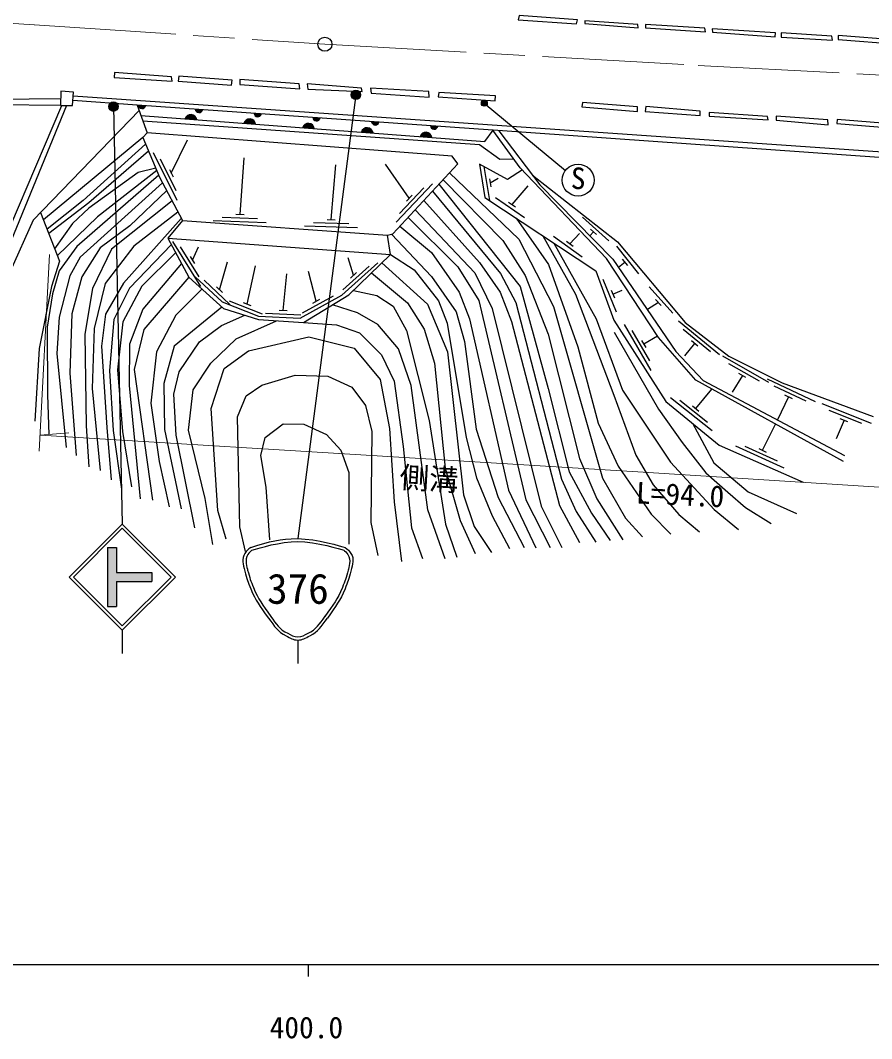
# Model space of a CAD drawing. Units: millimetres at full size, sheet at 1:1000; details may follow other scales. Extents: x 40000 to 680000, y 20000 to 380000.
# Drawn here: x 443569 to 515812, y 198715 to 285148 of the extents above; entities that cross this region are included whole.
import ezdxf
from ezdxf.enums import TextEntityAlignment as Align

# ---------------------------------------------------------------- set-up
doc = ezdxf.new("R2010")
doc.units = ezdxf.units.MM
doc.header["$LTSCALE"] = 1000
doc.linetypes.add('CHAIN', pattern=[18.5, 12, -1.5, 3.5, -1.5])
for name, color, linetype, lineweight in [('M-BGD', 7, 'Continuous', 25), ('M-BGD-EXST', 7, 'Continuous', 25), ('M-BMK', 2, 'CHAIN', 13), ('M-BMK-SRVR', 3, 'Continuous', 25), ('M-STR-HTXT', 7, 'Continuous', 13), ('M-STR-STRC', 7, 'Continuous', 25), ('M-TTL-BAND', 7, 'Continuous', 25)]:
    doc.layers.add(name, color=color, linetype=linetype, lineweight=lineweight)
doc.styles.add('ＭＳ ゴシック', font='')
doc.styles.get('ＭＳ ゴシック').set_extended_font_data('MS Gothic')

msp = doc.modelspace()

# ---------------------------------------------------------------- hatches: boundary and pattern name
at = {"layer": 'M-BGD'}
for points in [[(453575, 277948), (454199, 277904, -0.84072)], [(458413, 277606), (459037, 277562, -0.84072)], [(458538, 276710), (457550, 276785, -0.82183)], [(463524, 276336), (462536, 276411, -0.82183)], [(463400, 277254), (464024, 277209, -0.84072)], [(468388, 276901), (469012, 276857, -0.84072)], [(468510, 275962), (467522, 276036, -0.82183)], [(473496, 275588), (472508, 275662, -0.82183)], [(473375, 276548), (473999, 276504, -0.84072)], [(478363, 276196), (478987, 276152, -0.84072)], [(478482, 275214), (477494, 275288, -0.82183)]]:
    msp.add_hatch(color=256, dxfattribs=at).paths.add_polyline_path(points)
at = {"layer": 'M-BGD-EXST'}
msp.add_hatch(color=256, dxfattribs=at).paths.add_polyline_path([(483160, 278232, -1), (482721, 277993, -0.41421), (482821, 278332, -0.41421)])
at = {"layer": 'M-STR-STRC'}
for points in [[(471703, 278614, -0.41421), (471826, 279166, -0.41421), (472378, 279043, -1)], [(451127, 277610, -0.41421), (451250, 278162, -0.41421), (451802, 278039, -1)], [(450970, 240393), (451720, 240393), (451720, 238268), (454720, 238268), (454720, 237518), (451720, 237518), (451720, 235393), (450970, 235393)]]:
    msp.add_hatch(color=256, dxfattribs=at).paths.add_polyline_path(points)

# ---------------------------------------------------------------- linework, layer by layer
at = {"layer": 'M-BGD'}
for p, q in [((439384, 278428), (446996, 278524)), ((453471, 277955), (448034, 278340)), ((446986, 277910), (439154, 277993)), ((483662, 275821), (453471, 277955)), ((453795, 277066), (482974, 274877)), ((482974, 274877), (483697, 275819)), ((453950, 275200), (445519, 268223)), ((456373, 272182), (457757, 274994)), ((454833, 273929), (456838, 269900)), ((455436, 273391), (456773, 270705)), ((462211, 268683), (462551, 273476)), ((456217, 272495), (456529, 271868)), ((469944, 268236), (470338, 272884)), ((476568, 270052), (474561, 272938)), ((482893, 272748), (483388, 269848)), ((483375, 271708), (483493, 271018)), ((483434, 271363), (484115, 271746)), ((475449, 268010), (478556, 271265)), ((475750, 268760), (477821, 270930)), ((485295, 269510), (486656, 271117)), ((476327, 269799), (476810, 270305)), ((483891, 270117), (486358, 268410)), ((485007, 269709), (485583, 269311)), ((457320, 268163), (474738, 266921)), ((459939, 268173), (464435, 267995)), ((460700, 268443), (463698, 268324)), ((461861, 268697), (462560, 268669)), ((468436, 267981), (471435, 267892)), ((469594, 268247), (470294, 268226)), ((493515, 266421), (491288, 268431)), ((467677, 267703), (472175, 267570)), ((492200, 267203), (491902, 266873)), ((492460, 266969), (491940, 267438)), ((456089, 266661), (474981, 265281)), ((456467, 266389), (458849, 262571)), ((488822, 266833), (491248, 265069)), ((489928, 266399), (490495, 265988)), ((490211, 266193), (491019, 267054)), ((457119, 265912), (458707, 263366)), ((458167, 264798), (458689, 265925)), ((496061, 263630), (494195, 265979)), ((457982, 265095), (458353, 264501)), ((460458, 262286), (461137, 264665)), ((470842, 261809), (473917, 264559)), ((471840, 263507), (471378, 264983)), ((494893, 264618), (494338, 264173)), ((495111, 264344), (494675, 264892)), ((462806, 261062), (463537, 264304)), ((465875, 260533), (466187, 263645)), ((468684, 261305), (468023, 263827)), ((470922, 262283), (473158, 264283)), ((471579, 263273), (472100, 263740)), ((458406, 263387), (460692, 261244)), ((459159, 263093), (461347, 261041)), ((493003, 263183), (494146, 260410)), ((460203, 262525), (460713, 262046)), ((493719, 262234), (493985, 261587)), ((493852, 261911), (494639, 262235)), ((498939, 260293), (496929, 262520)), ((460692, 261244), (463778, 260037)), ((461299, 261329), (464093, 260236)), ((462480, 261189), (463132, 260934)), ((467307, 259861), (470842, 261809)), ((467516, 260318), (470143, 261767)), ((468378, 261136), (468991, 261474)), ((497711, 261205), (496777, 260593)), ((497946, 260946), (497477, 261465)), ((464362, 260308), (467358, 260159)), ((465525, 260551), (466225, 260516)), ((463778, 260037), (467307, 259861)), ((494818, 259330), (497076, 255437)), ((502908, 256757), (499431, 259614)), ((495454, 258831), (496959, 256236)), ((502138, 257001), (499820, 258906)), ((496291, 257987), (496642, 257381)), ((496466, 257684), (497636, 258363)), ((500789, 257722), (499936, 256684)), ((501059, 257499), (500518, 257944)), ((507093, 254399), (503191, 256640)), ((506293, 254512), (503692, 256006)), ((504843, 254999), (503976, 253598)), ((505146, 254825), (504539, 255173)), ((511058, 252772), (506984, 254683)), ((500885, 252201), (502255, 253851)), ((510252, 252819), (507536, 254093)), ((509083, 253036), (508450, 253333)), ((498751, 253135), (502270, 250329)), ((499525, 252902), (501871, 251031)), ((500611, 252419), (501158, 251983)), ((508767, 253185), (507816, 251236)), ((515790, 250932), (511609, 252597)), ((514982, 250931), (512195, 252041)), ((506548, 248654), (507642, 250881)), ((513478, 251207), (512809, 249624)), ((513803, 251077), (513152, 251336)), ((504251, 249037), (508349, 247178)), ((505058, 249001), (507790, 247761)), ((506229, 248799), (506867, 248510))]:
    msp.add_line(p, q, dxfattribs=at)
for points in [[(485896, 285553), (485822, 285185), (490765, 284845), (490848, 285204)], [(491459, 285121), (491459, 284872), (495988, 284504), (495969, 284808)], [(496632, 284800), (496616, 284511), (501709, 284173), (501668, 284494)], [(502281, 284437), (502314, 284148), (507623, 283744), (507656, 284082)], [(508125, 284086), (508132, 283728), (512483, 283458), (512446, 283802)], [(512985, 283869), (512970, 283518), (518028, 283135), (518028, 283469)], [(451566, 280731), (451541, 280287), (456458, 279990), (456403, 280366)], [(457021, 280414), (456973, 279987), (461501, 279654), (461549, 280081)], [(462182, 280117), (462182, 279712), (467292, 279339), (467230, 279774)], [(467919, 279754), (467959, 279295), (472564, 279099), (472526, 279380)], [(473286, 279389), (473334, 278971), (478264, 278618), (478231, 279116)], [(447006, 279138), (446986, 277910), (448004, 277910), (448081, 279042)], [(479070, 279035), (479022, 278650), (483871, 278329), (483888, 278746)], [(491267, 278163), (491223, 277815), (495933, 277408), (495948, 277800)], [(496645, 277844), (496587, 277422), (501253, 277074), (501268, 277451)], [(502013, 277336), (502013, 277010), (507029, 276718), (506980, 276978)], [(507700, 277010), (507717, 276669), (512113, 276294), (512097, 276717)], [(512884, 276724), (512869, 276388), (517382, 276038), (517455, 276359)]]:
    msp.add_lwpolyline(points, close=True, dxfattribs=at)
for points in [[(448061, 278744), (540057, 272389), (540011, 271838), (483697, 275819)], [(439874, 250640), (440539, 262592), (447087, 277910)], [(447495, 277910), (441078, 262376), (440279, 250727)], [(453639, 277494), (444657, 268187), (442695, 263824), (441814, 262183), (441113, 259385), (440967, 254429), (441378, 250385)], [(453471, 277955), (454325, 275609), (453950, 275200), (455376, 271850), (457320, 268163), (456089, 266661), (457855, 263345), (460797, 260690), (463792, 259746), (467607, 259497), (471456, 261857), (474981, 265281), (474738, 266921), (475169, 267022), (480701, 272974), (480203, 273632), (454325, 275609)], [(453960, 276611), (482533, 274602), (484273, 273360), (485436, 273397)], [(513426, 247692), (500882, 254608), (497732, 258217), (493319, 264946), (485988, 272643), (483662, 275821)], [(484177, 275785), (487655, 271200), (493856, 264881), (499192, 257046), (501502, 254588), (513498, 248220)], [(454185, 274648), (448892, 269863), (445835, 267411)], [(454444, 274041), (449384, 269656), (445976, 267046)], [(455060, 272593), (453559, 272241), (449391, 269194), (447981, 267910), (446475, 265763)], [(455139, 272409), (450108, 268465), (446705, 265168)], [(486174, 272448), (484923, 271638), (482523, 272950), (482986, 270114), (492410, 263887), (493948, 259687), (498337, 252806), (502867, 249099), (510009, 245940)], [(455308, 272011), (448364, 265941), (446868, 263874), (446286, 261940), (445845, 259107), (445876, 253372), (445989, 249997)], [(479447, 271624), (484527, 266473), (486411, 263504), (488360, 258525), (491027, 247964), (492499, 244547), (494696, 241061)], [(479982, 272200), (485882, 266578), (488812, 260857), (492975, 246285), (494936, 242905), (496358, 241314)], [(487045, 272004), (494231, 266352), (499993, 259506), (503703, 256648), (508213, 254378), (515944, 251519)], [(455643, 271345), (448645, 265049), (447767, 263461), (446859, 259966), (446674, 256872), (447444, 248904)], [(455985, 270695), (452873, 267714), (450341, 265834), (448797, 263372), (447928, 260237), (447758, 255193), (448313, 248227)], [(478554, 270664), (484315, 263657), (485611, 261189), (489493, 246202), (490726, 243465), (492403, 240852)], [(479086, 271236), (485975, 262569), (488353, 253912), (490151, 246830), (492041, 243317), (493619, 240985)], [(456446, 269820), (451292, 265716), (449691, 262384), (449042, 258509), (449150, 250724), (449388, 247265)], [(477804, 269857), (482541, 264585), (484287, 262073), (485250, 259589), (489315, 243955), (491019, 240839)], [(445282, 268834), (446882, 264714), (446200, 262554), (445169, 257307), (444801, 251133)], [(456944, 268876), (453197, 265996), (450760, 262821), (449844, 258980), (449669, 253892), (450332, 246935)], [(477072, 269069), (482132, 263729), (483598, 260684), (487773, 243905), (489518, 240392)], [(457228, 268336), (452310, 262832), (450790, 260198), (450460, 257486), (450899, 250600), (451276, 246151)], [(476473, 268425), (480708, 264227), (482486, 261380), (486461, 244453), (488518, 240414)], [(485639, 268361), (488392, 264426), (490879, 257431), (492596, 250970), (494293, 247301), (497116, 243234), (498774, 241544)], [(475785, 267685), (478447, 265441), (480822, 262089), (481684, 259802), (485006, 245281), (487311, 240366)], [(475058, 266996), (478462, 263421), (480549, 260420), (481250, 257898), (482261, 250453), (484120, 244640), (486317, 240399)], [(487896, 266870), (490686, 261921), (493939, 253321), (495787, 248252), (497265, 245726), (499453, 243211), (501217, 241723)], [(488843, 266244), (492429, 259825), (494660, 253766), (498757, 247636), (502453, 243640), (504500, 241943)], [(456381, 266114), (452843, 262415), (451488, 259771), (451141, 255439), (451456, 250349), (452158, 245343)], [(456745, 265430), (453871, 262591), (452254, 259571), (451809, 255473), (452236, 250253), (452992, 245547)], [(457236, 264507), (453962, 260624), (452817, 257673), (452799, 254164), (453729, 244538)], [(474243, 264564), (478119, 261057), (479805, 257017), (481169, 244888), (482095, 242181), (483550, 239988)], [(474981, 265281), (476984, 263975), (479056, 261341), (479803, 259449), (481412, 249734), (482275, 246312), (483602, 243079), (485078, 240311)], [(473373, 263719), (476420, 261167), (477844, 258940), (478711, 256051), (479619, 247143), (480898, 242709), (482176, 239886)], [(457855, 263345), (454052, 258905), (453221, 255516), (454793, 244425)], [(458980, 262330), (456751, 260124), (455116, 257006), (454638, 252654), (455342, 247701), (456198, 243854)], [(471840, 262230), (473831, 261789), (475209, 260896), (476338, 258815), (478258, 251186), (479654, 242381), (480598, 239572)], [(460667, 260807), (456625, 257507), (455745, 254313), (455795, 250416), (457204, 243678)], [(479621, 239455), (478144, 243591), (476722, 254165), (475664, 257269), (473914, 259331), (472182, 260333), (470060, 261001)], [(458388, 242082), (456802, 249932), (456600, 253427), (457053, 255313), (458764, 257861), (460651, 259244), (462612, 260118)], [(459898, 240653), (459254, 244558), (457844, 250375), (458246, 253781), (459736, 256040), (461871, 258113), (465310, 259647)], [(467607, 259497), (470411, 259312), (472344, 258620), (474203, 256761), (475280, 254516), (476046, 248973), (476759, 242061), (477688, 239473)], [(493965, 258681), (497712, 252141), (499719, 249317), (501744, 246739), (503619, 245087), (505105, 243790), (507300, 242452)], [(461045, 241116), (460340, 243531), (459756, 252206), (460864, 255596), (462918, 257105), (468036, 258296), (471903, 257310), (474101, 254670), (474908, 250496), (475291, 244275), (475916, 239203)], [(462672, 240077), (462203, 242149), (461992, 251493), (462737, 253278), (464065, 254184), (466885, 255029), (469654, 254948), (471697, 254025), (472864, 252469), (473383, 250249), (473302, 242539), (473902, 239723)], [(464750, 241050), (464442, 245518), (463989, 248205), (464345, 249743), (465868, 250892), (467617, 250860), (469561, 250002), (470776, 248674), (471440, 246764), (471440, 240675)], [(500602, 250952), (502428, 247604), (505326, 245121), (509448, 243278)]]:
    msp.add_lwpolyline(points, dxfattribs=at)
for centre, radius, start, end in [((453891, 277980), 318, 185.84734, 346.06508), ((458728, 277638), 318, 185.84734, 346.06508), ((458037, 276650), 505, 6.8806, 164.53879), ((463023, 276276), 505, 6.8806, 164.53879), ((463716, 277286), 318, 185.84734, 346.06508), ((468704, 276933), 318, 185.84734, 346.06508), ((468009, 275902), 505, 6.8806, 164.53879), ((472995, 275528), 505, 6.8806, 164.53879), ((473691, 276581), 318, 185.84734, 346.06508), ((478679, 276228), 318, 185.84734, 346.06508), ((477981, 275154), 505, 6.8806, 164.53879)]:
    msp.add_arc(centre, radius, start, end, dxfattribs=at)
at = {"layer": 'M-BGD-EXST'}
msp.add_line((482941, 278112), (489835, 272412), dxfattribs=at)
for centre, radius in [((482941, 278112), 250), ((490903, 271586), 1350)]:
    msp.add_circle(centre, radius, dxfattribs=at)
at = {"layer": 'M-BMK'}
msp.add_lwpolyline([(370002, 289628), (409306, 287051), (444777, 284771), (469410, 283121), (501086, 281328), (544740, 279031), (568974, 277871)], dxfattribs=at)
at = {"layer": 'M-BMK-SRVR'}
msp.add_circle((469410, 283121), 600, dxfattribs=at)
at = {"layer": 'M-STR-HTXT'}
for p, q in [((445173, 248569), (446046, 265267)), ((445245, 249938), (447692, 250130))]:
    msp.add_line(p, q, dxfattribs=at)
msp.add_lwpolyline([(537829, 244171), (495978, 246831), (445245, 249938)], dxfattribs=at)
at = {"layer": 'M-STR-STRC'}
for p, q in [((472041, 278828), (467121, 241154)), ((451465, 277825), (452220, 242393)), ((447720, 237893), (452220, 242393)), ((448074, 237893), (452220, 242040)), ((456721, 237893), (452220, 242393)), ((456367, 237893), (452220, 242040)), ((450970, 240393), (450970, 235393)), ((450970, 240393), (451720, 240393)), ((451720, 240393), (451720, 238268)), ((447720, 237893), (452220, 233393)), ((448074, 237893), (452220, 233746)), ((451720, 238268), (454720, 238268)), ((452220, 233746), (456367, 237893)), ((452221, 233393), (456721, 237893)), ((454720, 238268), (454720, 237518)), ((451720, 237518), (454720, 237518)), ((451720, 237518), (451720, 235393)), ((450970, 235393), (451720, 235393)), ((452220, 233393), (452220, 231393)), ((467121, 232549), (467121, 230549))]:
    msp.add_line(p, q, dxfattribs=at)
for centre in [(472041, 278828), (451465, 277825)]:
    msp.add_circle(centre, 400, dxfattribs=at)
for points, knots in [([(463121, 240406), (464821, 240935), (465532, 241161), (467121, 241154), (468711, 241147), (470883, 240479), (471121, 240406)], [0, 0, 0, 0, 1, 1, 1, 2, 2, 2, 2]), ([(463121, 240406), (462885, 240259), (462773, 240137), (462621, 239906), (462300, 239415), (462487, 238981), (462621, 238406)], [0, 0, 0, 0, 1, 1, 1, 2, 2, 2, 2]), ([(463219, 240167), (463956, 240397), (465570, 240900), (467121, 240900), (468671, 240900), (470785, 240247), (471023, 240174)], [0, 0, 0, 0, 1, 1, 1, 2, 2, 2, 2]), ([(471121, 240406), (471358, 240259), (471470, 240137), (471621, 239906), (471942, 239415), (471756, 238981), (471621, 238406)], [0, 0, 0, 0, 1, 1, 1, 2, 2, 2, 2]), ([(463215, 240171), (463160, 240123), (462981, 239965), (462871, 239802), (462584, 239375), (462803, 238663), (462858, 238485)], [0, 0, 0, 0, 1, 1, 1, 2, 2, 2, 2]), ([(471025, 240174), (471080, 240125), (471260, 239967), (471371, 239802), (471659, 239375), (471439, 238662), (471383, 238483)], [0, 0, 0, 0, 1, 1, 1, 2, 2, 2, 2]), ([(462621, 238406), (462801, 237707), (462889, 237478), (463121, 236906), (463550, 235851), (463859, 235496), (464621, 234406)], [0, 0, 0, 0, 1, 1, 1, 2, 2, 2, 2]), ([(462858, 238485), (463035, 237798), (463121, 237573), (463350, 237011), (463774, 235966), (464081, 235615), (464836, 234534)], [0, 0, 0, 0, 1, 1, 1, 2, 2, 2, 2]), ([(471384, 238485), (471207, 237798), (471121, 237573), (470893, 237011), (470468, 235966), (470162, 235615), (469407, 234534)], [0, 0, 0, 0, 1, 1, 1, 2, 2, 2, 2]), ([(471621, 238406), (471441, 237707), (471354, 237478), (471121, 236906), (470692, 235851), (470384, 235496), (469621, 234406)], [0, 0, 0, 0, 1, 1, 1, 2, 2, 2, 2]), ([(464621, 234406), (465171, 233679), (465380, 233277), (466121, 232906), (466492, 232720), (466707, 232549), (467121, 232549), (467536, 232549), (467750, 232720), (468121, 232906), (468862, 233277), (469072, 233679), (469621, 234406)], [0, 0, 0, 0, 1, 1, 1, 2, 2, 2, 3, 3, 3, 4, 4, 4, 4]), ([(464798, 234582), (465333, 233875), (465533, 233475), (466258, 233122), (466580, 232966), (466763, 232815), (467121, 232815), (467479, 232815), (467663, 232966), (467984, 233122), (468710, 233475), (468910, 233875), (469444, 234582)], [0, 0, 0, 0, 1, 1, 1, 2, 2, 2, 3, 3, 3, 4, 4, 4, 4])]:
    msp.add_open_spline(points, degree=3, knots=knots, dxfattribs=at)
at = {"layer": 'M-TTL-BAND'}
for p, q in [((40000, 205000), (579000, 205000)), ((468000, 205000), (468000, 204000))]:
    msp.add_line(p, q, dxfattribs=at)

# ---------------------------------------------------------------- texts
at = {"layer": 'M-BGD-EXST', "style": 'ＭＳ ゴシック'}
msp.add_text('S', height=1833, rotation=358.508, dxfattribs=at).set_placement((490248, 270294), align=Align.BOTTOM_LEFT)
at = {"layer": 'M-STR-HTXT', "style": 'ＭＳ ゴシック'}
for s, rotation, p in [('側溝', 356.82, (475680, 244924)), ('L=94.0', 357.393, (495763, 243602))]:
    msp.add_text(s, height=1833, rotation=rotation, dxfattribs=at).set_placement(p, align=Align.BOTTOM_LEFT)
at = {"layer": 'M-STR-STRC', "style": 'ＭＳ ゴシック'}
msp.add_text('376', height=2566, dxfattribs=at).set_placement((467121, 236906), align=Align.MIDDLE_CENTER)
at = {"layer": 'M-TTL-BAND', "style": 'ＭＳ ゴシック'}
msp.add_text('400.0', height=1833, dxfattribs=at).set_placement((467844, 198195), align=Align.BOTTOM_CENTER)

doc.saveas('drawing.dxf')
